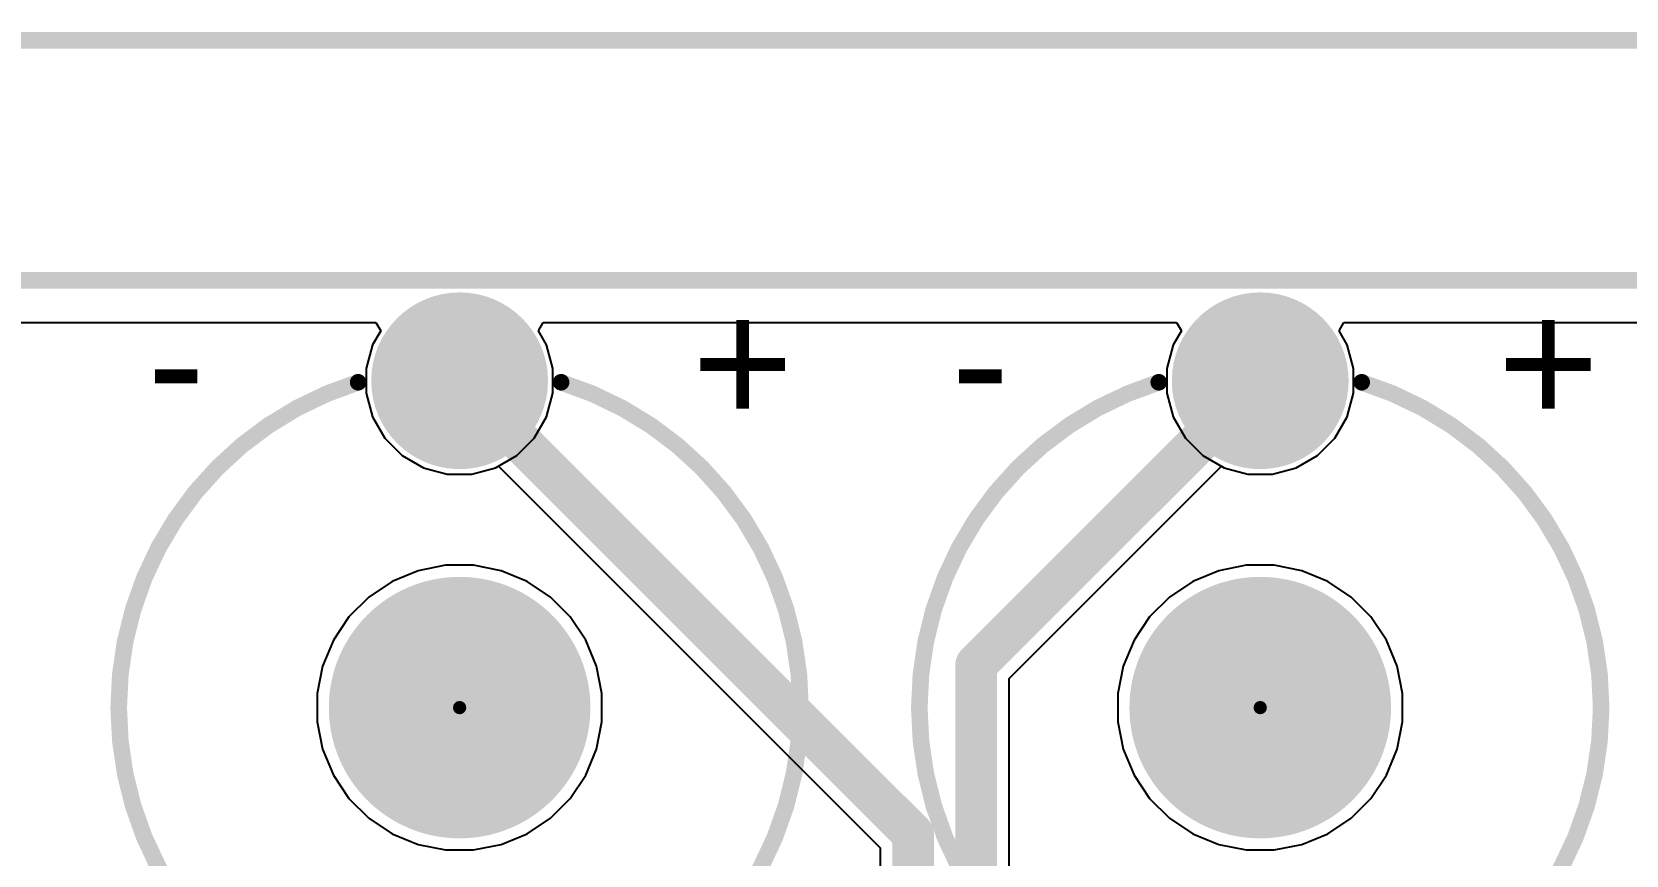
# Model space of a CAD drawing. Header units: millimetres. Extents: x -5 to 123, y 0 to 98.
# Drawn here: x 83.86 to 108.24, y 84.21 to 96.8 of the extents above; entities that cross this region are included whole.
import ezdxf

# ---------------------------------------------------------------- set-up
doc = ezdxf.new("R2010")
doc.units = ezdxf.units.MM
for name, color, linetype in [('BottomLayer', 5, 'Continuous'), ('BottomSolder', 6, 'Continuous'), ('Mechanical1', 6, 'Continuous'), ('Mechanical2', 216, 'Continuous'), ('MultiLayer', 9, 'Continuous'), ('PadHoleLayer', 156, 'Continuous'), ('TopLayer', 1, 'Continuous'), ('TopOverlay', 2, 'Continuous'), ('TopSolder', 216, 'Continuous')]:
    doc.layers.add(name, color=color, linetype=linetype)
doc.styles.add('Arial', font='', dxfattribs={"height": 0.2})
doc.styles.get('Arial').set_extended_font_data('Arial')

# ---------------------------------------------------------------- blocks, each defined once
blk = doc.blocks.new('PTC10LV10_104A2020_3')
at = {"layer": 'BottomLayer'}
h = blk.add_hatch(color=5, dxfattribs=at)
edge = h.paths.add_edge_path()
edge.add_arc((0, 5), 1.25, 0, 360)
h = blk.add_hatch(color=5, dxfattribs=at)
edge = h.paths.add_edge_path()
edge.add_arc((-2.5, -5), 1.25, 0, 360)
h = blk.add_hatch(color=5, dxfattribs=at)
edge = h.paths.add_edge_path()
edge.add_arc((2.5, -5), 1.25, 0, 360)
at = {"layer": 'BottomSolder'}
h = blk.add_hatch(color=6, dxfattribs=at)
edge = h.paths.add_edge_path()
edge.add_arc((0, 5), 1.352, 0, 360)
h = blk.add_hatch(color=6, dxfattribs=at)
edge = h.paths.add_edge_path()
edge.add_arc((0, 0), 0.102, 0, 360)
h = blk.add_hatch(color=6, dxfattribs=at)
edge = h.paths.add_edge_path()
edge.add_arc((-2.5, -5), 1.352, 0, 360)
h = blk.add_hatch(color=6, dxfattribs=at)
edge = h.paths.add_edge_path()
edge.add_arc((2.5, -5), 1.352, 0, 360)
at = {"layer": 'MultiLayer'}
h = blk.add_hatch(color=9, dxfattribs=at)
edge = h.paths.add_edge_path()
edge.add_arc((0, 5), 1.25, 0, 360)
h = blk.add_hatch(color=9, dxfattribs=at)
edge = h.paths.add_edge_path()
edge.add_arc((-2.5, -5), 1.25, 0, 360)
h = blk.add_hatch(color=9, dxfattribs=at)
edge = h.paths.add_edge_path()
edge.add_arc((2.5, -5), 1.25, 0, 360)
at = {"layer": 'PadHoleLayer'}
h = blk.add_hatch(color=156, dxfattribs=at)
edge = h.paths.add_edge_path()
edge.add_arc((0, 5), 0.65, 0, 360)
h = blk.add_hatch(color=156, dxfattribs=at)
edge = h.paths.add_edge_path()
edge.add_arc((0, 0), 2, 0, 360)
h = blk.add_hatch(color=156, dxfattribs=at)
edge = h.paths.add_edge_path()
edge.add_arc((-2.5, -5), 0.65, 0, 360)
h = blk.add_hatch(color=156, dxfattribs=at)
edge = h.paths.add_edge_path()
edge.add_arc((2.5, -5), 0.65, 0, 360)
at = {"layer": 'TopLayer'}
h = blk.add_hatch(color=1, dxfattribs=at)
edge = h.paths.add_edge_path()
edge.add_arc((0, 5), 1.25, 0, 360)
h = blk.add_hatch(color=1, dxfattribs=at)
edge = h.paths.add_edge_path()
edge.add_arc((-2.5, -5), 1.25, 0, 360)
h = blk.add_hatch(color=1, dxfattribs=at)
edge = h.paths.add_edge_path()
edge.add_arc((2.5, -5), 1.25, 0, 360)
at = {"layer": 'TopSolder'}
h = blk.add_hatch(color=216, dxfattribs=at)
edge = h.paths.add_edge_path()
edge.add_arc((0, 5), 1.352, 0, 360)
h = blk.add_hatch(color=216, dxfattribs=at)
edge = h.paths.add_edge_path()
edge.add_arc((0, 0), 0.102, 0, 360)
h = blk.add_hatch(color=216, dxfattribs=at)
edge = h.paths.add_edge_path()
edge.add_arc((-2.5, -5), 1.352, 0, 360)
h = blk.add_hatch(color=216, dxfattribs=at)
edge = h.paths.add_edge_path()
edge.add_arc((2.5, -5), 1.352, 0, 360)
at = {"layer": 'TopOverlay', "const_width": 0.254}
for points in [[(-3.7, -3.672, -0.562742), (-1.551, 4.977)], [(1.551, 4.977, -0.562742), (3.7, -3.672)]]:
    blk.add_lwpolyline(points, format="xyb", dxfattribs=at)
at = {"layer": 'TopOverlay'}
for points, const_width in [([(-1.615, 4.977, 1), (-1.488, 4.977, 1)], 0.127), ([(1.488, 4.977, 1), (1.615, 4.977, 1)], 0.127), ([(-2.845, -3.226, 1), (-3.363, -3.226, 1)], 0.5), ([(-3.488, -3.226, 1), (-3.238, -3.226, 1)], 0.25), ([(-2.97, -3.226, 1), (-2.72, -3.226, 1)], 0.25), ([(-3.763, -3.672, 1), (-3.636, -3.672, 1)], 0.127), ([(3.636, -3.672, 1), (3.763, -3.672, 1)], 0.127)]:
    blk.add_lwpolyline(points, format="xyb", close=True, dxfattribs=dict(at, const_width=const_width))
blk = doc.blocks.new('PTC10LV10_104A2020_4')
at = {"layer": 'BottomLayer'}
h = blk.add_hatch(color=5, dxfattribs=at)
edge = h.paths.add_edge_path()
edge.add_arc((0, 5), 1.25, 0, 360)
h = blk.add_hatch(color=5, dxfattribs=at)
edge = h.paths.add_edge_path()
edge.add_arc((-2.5, -5), 1.25, 0, 360)
h = blk.add_hatch(color=5, dxfattribs=at)
edge = h.paths.add_edge_path()
edge.add_arc((2.5, -5), 1.25, 0, 360)
at = {"layer": 'BottomSolder'}
h = blk.add_hatch(color=6, dxfattribs=at)
edge = h.paths.add_edge_path()
edge.add_arc((0, 5), 1.352, 0, 360)
h = blk.add_hatch(color=6, dxfattribs=at)
edge = h.paths.add_edge_path()
edge.add_arc((0, 0), 0.102, 0, 360)
h = blk.add_hatch(color=6, dxfattribs=at)
edge = h.paths.add_edge_path()
edge.add_arc((-2.5, -5), 1.352, 0, 360)
h = blk.add_hatch(color=6, dxfattribs=at)
edge = h.paths.add_edge_path()
edge.add_arc((2.5, -5), 1.352, 0, 360)
at = {"layer": 'MultiLayer'}
h = blk.add_hatch(color=9, dxfattribs=at)
edge = h.paths.add_edge_path()
edge.add_arc((0, 5), 1.25, 0, 360)
h = blk.add_hatch(color=9, dxfattribs=at)
edge = h.paths.add_edge_path()
edge.add_arc((-2.5, -5), 1.25, 0, 360)
h = blk.add_hatch(color=9, dxfattribs=at)
edge = h.paths.add_edge_path()
edge.add_arc((2.5, -5), 1.25, 0, 360)
at = {"layer": 'PadHoleLayer'}
h = blk.add_hatch(color=156, dxfattribs=at)
edge = h.paths.add_edge_path()
edge.add_arc((0, 5), 0.65, 0, 360)
h = blk.add_hatch(color=156, dxfattribs=at)
edge = h.paths.add_edge_path()
edge.add_arc((0, 0), 2, 0, 360)
h = blk.add_hatch(color=156, dxfattribs=at)
edge = h.paths.add_edge_path()
edge.add_arc((-2.5, -5), 0.65, 0, 360)
h = blk.add_hatch(color=156, dxfattribs=at)
edge = h.paths.add_edge_path()
edge.add_arc((2.5, -5), 0.65, 0, 360)
at = {"layer": 'TopLayer'}
h = blk.add_hatch(color=1, dxfattribs=at)
edge = h.paths.add_edge_path()
edge.add_arc((0, 5), 1.25, 0, 360)
h = blk.add_hatch(color=1, dxfattribs=at)
edge = h.paths.add_edge_path()
edge.add_arc((-2.5, -5), 1.25, 0, 360)
h = blk.add_hatch(color=1, dxfattribs=at)
edge = h.paths.add_edge_path()
edge.add_arc((2.5, -5), 1.25, 0, 360)
at = {"layer": 'TopSolder'}
h = blk.add_hatch(color=216, dxfattribs=at)
edge = h.paths.add_edge_path()
edge.add_arc((0, 5), 1.352, 0, 360)
h = blk.add_hatch(color=216, dxfattribs=at)
edge = h.paths.add_edge_path()
edge.add_arc((0, 0), 0.102, 0, 360)
h = blk.add_hatch(color=216, dxfattribs=at)
edge = h.paths.add_edge_path()
edge.add_arc((-2.5, -5), 1.352, 0, 360)
h = blk.add_hatch(color=216, dxfattribs=at)
edge = h.paths.add_edge_path()
edge.add_arc((2.5, -5), 1.352, 0, 360)
at = {"layer": 'TopOverlay', "const_width": 0.254}
for points in [[(-3.7, -3.672, -0.562742), (-1.551, 4.977)], [(1.551, 4.977, -0.562742), (3.7, -3.672)]]:
    blk.add_lwpolyline(points, format="xyb", dxfattribs=at)
at = {"layer": 'TopOverlay'}
for points, const_width in [([(-1.615, 4.977, 1), (-1.488, 4.977, 1)], 0.127), ([(1.488, 4.977, 1), (1.615, 4.977, 1)], 0.127), ([(-2.845, -3.226, 1), (-3.363, -3.226, 1)], 0.5), ([(-3.488, -3.226, 1), (-3.238, -3.226, 1)], 0.25), ([(-2.97, -3.226, 1), (-2.72, -3.226, 1)], 0.25), ([(-3.763, -3.672, 1), (-3.636, -3.672, 1)], 0.127), ([(3.636, -3.672, 1), (3.763, -3.672, 1)], 0.127)]:
    blk.add_lwpolyline(points, format="xyb", close=True, dxfattribs=dict(at, const_width=const_width))

msp = doc.modelspace()

# ---------------------------------------------------------------- linework, layer by layer
at = {"layer": 'BottomLayer'}
for p, q in [((7.037, 92.354), (89.119, 92.354)), ((89.192, 92.227), (89.068, 92.013)), ((89.119, 92.354), (89.192, 92.227)), ((103.848, 92.227), (103.921, 92.354)), ((103.972, 92.013), (103.848, 92.227)), ((103.921, 92.354), (122.504, 92.354)), ((89.068, 92.013), (88.971, 91.65)), ((104.069, 91.65), (103.972, 92.013)), ((88.971, 91.65), (88.971, 91.274)), ((104.069, 91.274), (104.069, 91.65)), ((88.971, 91.274), (89.068, 90.91)), ((103.972, 90.91), (104.069, 91.274)), ((89.068, 90.91), (89.256, 90.585)), ((103.784, 90.585), (103.972, 90.91)), ((89.256, 90.585), (89.522, 90.319)), ((103.518, 90.319), (103.784, 90.585)), ((89.522, 90.319), (89.847, 90.131)), ((103.193, 90.131), (103.518, 90.319)), ((89.847, 90.131), (90.211, 90.034)), ((90.211, 90.034), (90.587, 90.034)), ((90.587, 90.034), (90.95, 90.131)), ((90.95, 90.131), (90.991, 90.155)), ((90.991, 90.155), (96.828, 84.318)), ((98.803, 86.909), (102.049, 90.155)), ((102.049, 90.155), (102.09, 90.131)), ((102.09, 90.131), (102.453, 90.034)), ((102.453, 90.034), (102.829, 90.034)), ((102.829, 90.034), (103.193, 90.131)), ((89.763, 88.556), (89.367, 88.392)), ((90.184, 88.639), (89.763, 88.556)), ((90.613, 88.639), (90.184, 88.639)), ((91.034, 88.556), (90.613, 88.639)), ((91.43, 88.392), (91.034, 88.556)), ((102.006, 88.556), (101.61, 88.392)), ((102.427, 88.639), (102.006, 88.556)), ((102.856, 88.639), (102.427, 88.639)), ((103.277, 88.556), (102.856, 88.639)), ((103.673, 88.392), (103.277, 88.556)), ((89.367, 88.392), (89.01, 88.153)), ((91.787, 88.153), (91.43, 88.392)), ((101.61, 88.392), (101.253, 88.153)), ((104.03, 88.153), (103.673, 88.392)), ((89.01, 88.153), (88.707, 87.85)), ((92.09, 87.85), (91.787, 88.153)), ((101.253, 88.153), (100.95, 87.85)), ((104.333, 87.85), (104.03, 88.153)), ((88.707, 87.85), (88.469, 87.493)), ((92.329, 87.493), (92.09, 87.85)), ((100.95, 87.85), (100.711, 87.493)), ((104.571, 87.493), (104.333, 87.85)), ((88.469, 87.493), (88.304, 87.097)), ((92.493, 87.097), (92.329, 87.493)), ((100.711, 87.493), (100.547, 87.097)), ((104.736, 87.097), (104.571, 87.493)), ((88.304, 87.097), (88.221, 86.676)), ((92.576, 86.676), (92.493, 87.097)), ((100.547, 87.097), (100.464, 86.676)), ((104.819, 86.676), (104.736, 87.097)), ((98.803, 72.189), (98.803, 86.909)), ((88.221, 86.676), (88.221, 86.247)), ((92.576, 86.247), (92.576, 86.676)), ((100.464, 86.676), (100.464, 86.247)), ((104.819, 86.247), (104.819, 86.676)), ((88.221, 86.247), (88.304, 85.826)), ((92.493, 85.826), (92.576, 86.247)), ((100.464, 86.247), (100.547, 85.826)), ((104.736, 85.826), (104.819, 86.247)), ((88.304, 85.826), (88.469, 85.43)), ((92.329, 85.43), (92.493, 85.826)), ((100.547, 85.826), (100.711, 85.43)), ((104.571, 85.43), (104.736, 85.826)), ((88.469, 85.43), (88.707, 85.073)), ((92.09, 85.073), (92.329, 85.43)), ((100.711, 85.43), (100.95, 85.073)), ((104.333, 85.073), (104.571, 85.43)), ((88.707, 85.073), (89.01, 84.77)), ((91.787, 84.77), (92.09, 85.073)), ((100.95, 85.073), (101.253, 84.77)), ((104.03, 84.77), (104.333, 85.073)), ((89.01, 84.77), (89.367, 84.532)), ((91.43, 84.532), (91.787, 84.77)), ((101.253, 84.77), (101.61, 84.532)), ((103.673, 84.532), (104.03, 84.77)), ((89.367, 84.532), (89.763, 84.367)), ((89.763, 84.367), (90.184, 84.284)), ((90.613, 84.284), (91.034, 84.367)), ((91.034, 84.367), (91.43, 84.532)), ((101.61, 84.532), (102.006, 84.367)), ((102.006, 84.367), (102.427, 84.284)), ((102.856, 84.284), (103.277, 84.367)), ((103.277, 84.367), (103.673, 84.532)), ((90.184, 84.284), (90.613, 84.284)), ((96.828, 84.318), (96.828, 63.388)), ((102.427, 84.284), (102.856, 84.284))]:
    msp.add_line(p, q, dxfattribs=at)
at = {"layer": 'BottomLayer', "const_width": 0.635}
for points in [[(90.399, 91.462), (97.333, 84.527)], [(98.298, 87.118), (102.641, 91.462)], [(98.298, 44.806), (98.298, 87.118)], [(97.333, 48.438), (97.333, 84.527)]]:
    msp.add_lwpolyline(points, dxfattribs=at)
at = {"layer": 'BottomLayer', "const_width": 0.318}
for points in [[(90.24, 91.462, 1), (90.557, 91.462, 1)], [(102.483, 91.462, 1), (102.8, 91.462, 1)], [(98.139, 87.118, 1), (98.457, 87.118, 1)], [(98.139, 87.118, 1), (98.457, 87.118, 1)], [(97.174, 84.527, 1), (97.492, 84.527, 1)], [(97.174, 84.527, 1), (97.492, 84.527, 1)]]:
    msp.add_lwpolyline(points, format="xyb", close=True, dxfattribs=at)
at = {"layer": 'Mechanical1', "const_width": 0.254}
msp.add_lwpolyline([(73.984, 96.672), (123, 96.672)], dxfattribs=at)
at = {"layer": 'Mechanical2', "const_width": 0.254}
msp.add_lwpolyline([(0, 93), (123, 93)], dxfattribs=at)
at = {"layer": 'TopLayer'}
for p, q in [((7.725, 92.354), (89.119, 92.354)), ((89.192, 92.227), (89.068, 92.013)), ((89.119, 92.354), (89.192, 92.227)), ((91.605, 92.227), (91.678, 92.354)), ((91.729, 92.013), (91.605, 92.227)), ((91.678, 92.354), (101.362, 92.354)), ((101.435, 92.227), (101.311, 92.013)), ((101.362, 92.354), (101.435, 92.227)), ((103.848, 92.227), (103.921, 92.354)), ((103.972, 92.013), (103.848, 92.227)), ((103.921, 92.354), (122.504, 92.354)), ((89.068, 92.013), (88.971, 91.65)), ((91.826, 91.65), (91.729, 92.013)), ((101.311, 92.013), (101.214, 91.65)), ((104.069, 91.65), (103.972, 92.013)), ((88.971, 91.65), (88.971, 91.274)), ((91.826, 91.274), (91.826, 91.65)), ((101.214, 91.65), (101.214, 91.274)), ((104.069, 91.274), (104.069, 91.65)), ((88.971, 91.274), (89.068, 90.91)), ((91.729, 90.91), (91.826, 91.274)), ((101.214, 91.274), (101.311, 90.91)), ((103.972, 90.91), (104.069, 91.274)), ((89.068, 90.91), (89.256, 90.585)), ((91.541, 90.585), (91.729, 90.91)), ((101.311, 90.91), (101.499, 90.585)), ((103.784, 90.585), (103.972, 90.91)), ((89.256, 90.585), (89.522, 90.319)), ((91.275, 90.319), (91.541, 90.585)), ((101.499, 90.585), (101.765, 90.319)), ((103.518, 90.319), (103.784, 90.585)), ((89.522, 90.319), (89.847, 90.131)), ((90.95, 90.131), (91.275, 90.319)), ((101.765, 90.319), (102.09, 90.131)), ((103.193, 90.131), (103.518, 90.319)), ((89.847, 90.131), (90.211, 90.034)), ((90.211, 90.034), (90.587, 90.034)), ((90.587, 90.034), (90.95, 90.131)), ((102.09, 90.131), (102.453, 90.034)), ((102.453, 90.034), (102.829, 90.034)), ((102.829, 90.034), (103.193, 90.131)), ((89.763, 88.556), (89.367, 88.392)), ((90.184, 88.639), (89.763, 88.556)), ((90.613, 88.639), (90.184, 88.639)), ((91.034, 88.556), (90.613, 88.639)), ((91.43, 88.392), (91.034, 88.556)), ((102.006, 88.556), (101.61, 88.392)), ((102.427, 88.639), (102.006, 88.556)), ((102.856, 88.639), (102.427, 88.639)), ((103.277, 88.556), (102.856, 88.639)), ((103.673, 88.392), (103.277, 88.556)), ((89.367, 88.392), (89.01, 88.153)), ((91.787, 88.153), (91.43, 88.392)), ((101.61, 88.392), (101.253, 88.153)), ((104.03, 88.153), (103.673, 88.392)), ((89.01, 88.153), (88.707, 87.85)), ((92.09, 87.85), (91.787, 88.153)), ((101.253, 88.153), (100.95, 87.85)), ((104.333, 87.85), (104.03, 88.153)), ((88.707, 87.85), (88.469, 87.493)), ((92.329, 87.493), (92.09, 87.85)), ((100.95, 87.85), (100.711, 87.493)), ((104.571, 87.493), (104.333, 87.85)), ((88.469, 87.493), (88.304, 87.097)), ((92.493, 87.097), (92.329, 87.493)), ((100.711, 87.493), (100.547, 87.097)), ((104.736, 87.097), (104.571, 87.493)), ((88.304, 87.097), (88.221, 86.676)), ((92.576, 86.676), (92.493, 87.097)), ((100.547, 87.097), (100.464, 86.676)), ((104.819, 86.676), (104.736, 87.097)), ((88.221, 86.676), (88.221, 86.247)), ((92.576, 86.247), (92.576, 86.676)), ((100.464, 86.676), (100.464, 86.247)), ((104.819, 86.247), (104.819, 86.676)), ((88.221, 86.247), (88.304, 85.826)), ((92.493, 85.826), (92.576, 86.247)), ((100.464, 86.247), (100.547, 85.826)), ((104.736, 85.826), (104.819, 86.247)), ((88.304, 85.826), (88.469, 85.43)), ((92.329, 85.43), (92.493, 85.826)), ((100.547, 85.826), (100.711, 85.43)), ((104.571, 85.43), (104.736, 85.826)), ((88.469, 85.43), (88.707, 85.073)), ((92.09, 85.073), (92.329, 85.43)), ((100.711, 85.43), (100.95, 85.073)), ((104.333, 85.073), (104.571, 85.43)), ((88.707, 85.073), (89.01, 84.77)), ((91.787, 84.77), (92.09, 85.073)), ((100.95, 85.073), (101.253, 84.77)), ((104.03, 84.77), (104.333, 85.073)), ((89.01, 84.77), (89.367, 84.532)), ((91.43, 84.532), (91.787, 84.77)), ((101.253, 84.77), (101.61, 84.532)), ((103.673, 84.532), (104.03, 84.77)), ((89.367, 84.532), (89.763, 84.367)), ((89.763, 84.367), (90.184, 84.284)), ((90.613, 84.284), (91.034, 84.367)), ((91.034, 84.367), (91.43, 84.532)), ((101.61, 84.532), (102.006, 84.367)), ((102.006, 84.367), (102.427, 84.284)), ((102.856, 84.284), (103.277, 84.367)), ((103.277, 84.367), (103.673, 84.532)), ((90.184, 84.284), (90.613, 84.284)), ((102.427, 84.284), (102.856, 84.284))]:
    msp.add_line(p, q, dxfattribs=at)

# ---------------------------------------------------------------- block references
for name, p in [('PTC10LV10_104A2020_4', (90.399, 86.462)), ('PTC10LV10_104A2020_3', (102.641, 86.462))]:
    msp.add_blockref(name, p)

# ---------------------------------------------------------------- texts
at = {"layer": 'TopOverlay', "style": 'Arial', "text_generation_flag": 2}
for p in [(95.504, 90.792), (107.823, 90.792)]:
    msp.add_text('+', height=1.905, rotation=360, dxfattribs=at).set_placement(p)
at = {"layer": 'TopOverlay', "style": 'Arial'}
for p in [(85.623, 90.793), (97.917, 90.793)]:
    msp.add_text('-', height=1.905, dxfattribs=at).set_placement(p)

doc.saveas('drawing.dxf')
